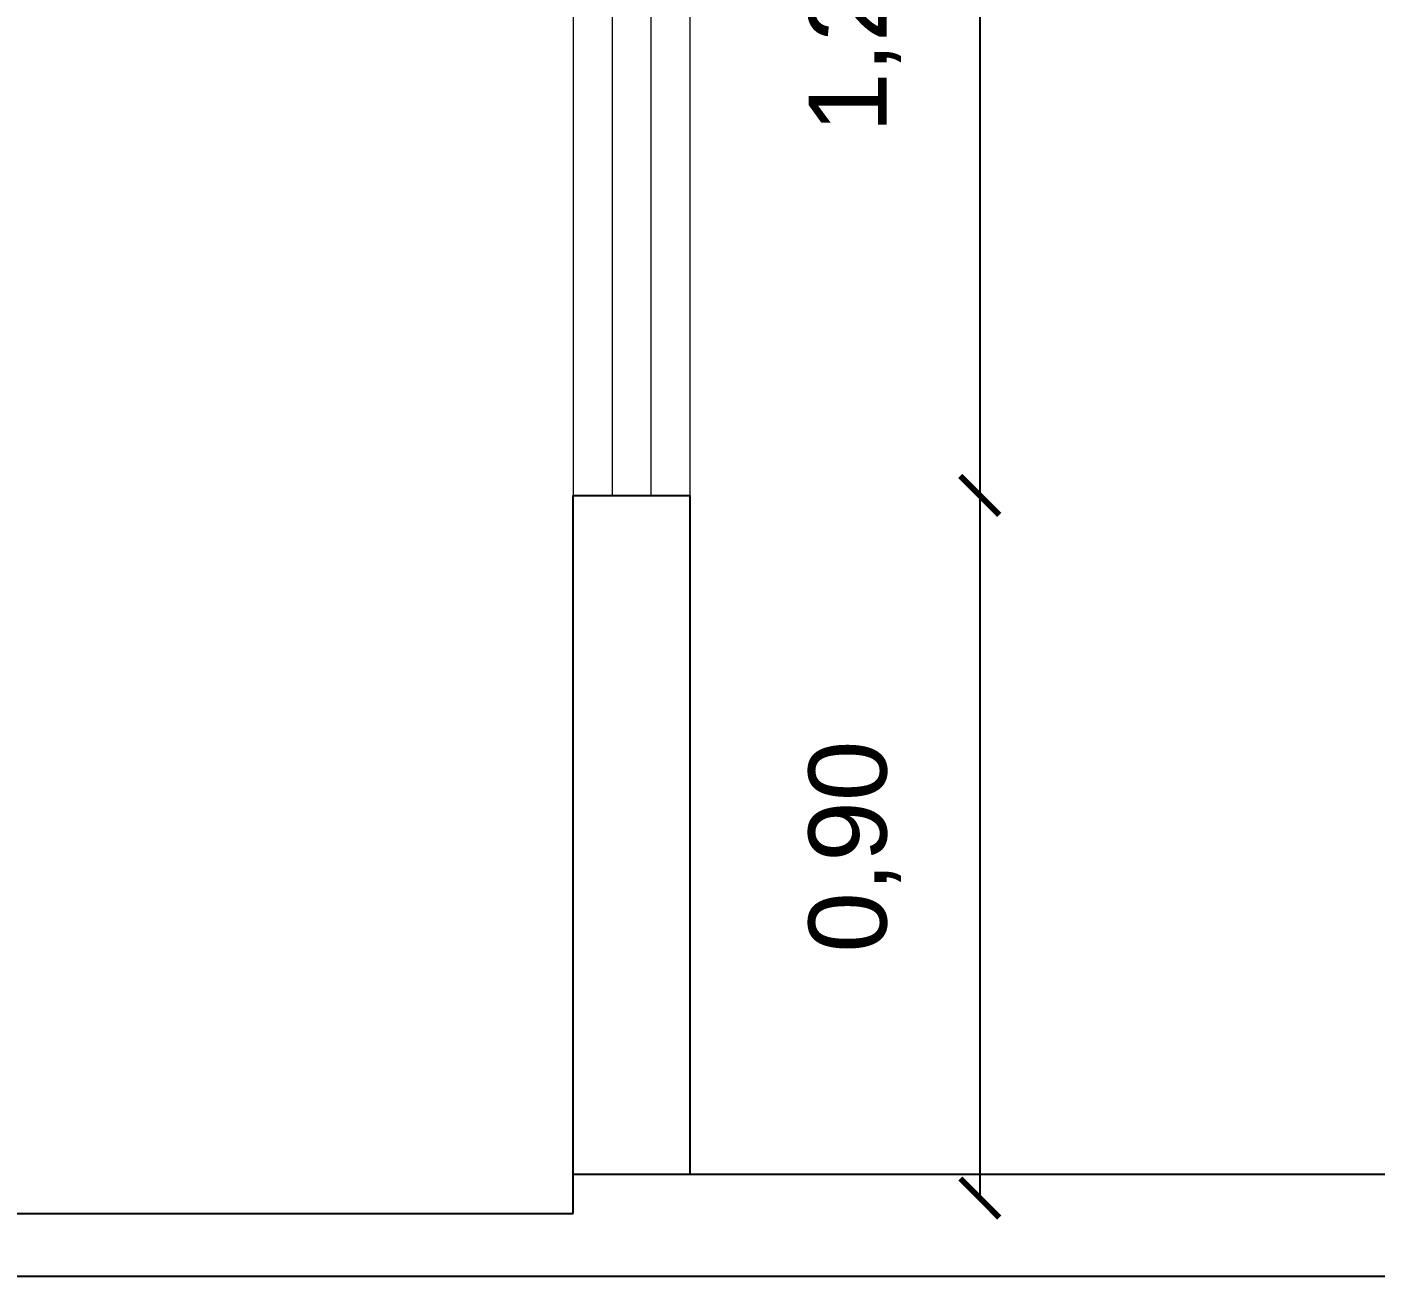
# Model space of a CAD drawing. Header units: millimetres. Extents: x -72 to 470, y 3 to 161.
# Drawn here: x 433.07 to 434.798, y 57.895 to 59.495 of the extents above; entities that cross this region are included whole.
import ezdxf

# ---------------------------------------------------------------- set-up
doc = ezdxf.new("R2010")
doc.units = ezdxf.units.MM
doc.layers.get('0').update_dxf_attribs({"color": 3})
doc.layers.add('COTAS', color=7, linetype='Continuous')
doc.layers.add('LAYER2', color=5, linetype='Continuous')
doc.layers.add('E-Lay-9', color=9, linetype='Continuous', lineweight=9)
doc.layers.add('E-Txt-W', color=7, linetype='Continuous', lineweight=20)
doc.styles.get("Standard").update_dxf_attribs({"font": 'arial.ttf'})
doc.dimstyles.new('ISO-25', dxfattribs={"dimtxt": 0.1, "dimasz": 0.05, "dimexe": 1.25, "dimexo": 0.625, "dimgap": 0.1, "dimtad": 1, "dimzin": 1, "dimtxsty": 'Standard', "dimblk": 'ARCHTICK', "dimcen": 2.5, "dimse1": 1, "dimse2": 1, "dimazin": 3, "dimtfac": 1, "dimtmove": 0, "dimatfit": 3, "dimldrblk": 'ARCHTICK', "dimfxl": 1, "dimarcsym": 0})

# ---------------------------------------------------------------- blocks, each defined once
blk = doc.blocks.new('_ArchTick')
at = {"color": 0, "linetype": 'ByBlock', "const_width": 0.15}
blk.add_lwpolyline([(-0.5, -0.5), (0.5, 0.5)], dxfattribs=at)
blk = doc.blocks.new('*D79')
at = {"layer": 'COTAS', "color": 0, "lineweight": -2, "transparency": 16777216}
blk.add_line((434.2912, 60.0954), (434.2912, 58.8954), dxfattribs=at)
at = {"layer": 'Defpoints', "color": 0, "transparency": 16777216}
for p in [(433.9202, 60.0954), (433.9202, 58.8954), (434.2912, 58.8954)]:
    blk.add_point(p, dxfattribs=at)
at = {"layer": 'COTAS', "color": 0, "lineweight": -2, "transparency": 16777216, "xscale": 0.05, "yscale": 0.05, "zscale": 0.05}
for p, rotation in [((434.2912, 60.0954), 90), ((434.2912, 58.8954), 270)]:
    blk.add_blockref('_ArchTick', p, dxfattribs=dict(at, rotation=rotation))
at = {"layer": 'COTAS', "color": 0, "transparency": 16777216, "insert": (434.1311, 59.4954), "char_height": 0.1, "attachment_point": 5, "rotation": 90}
blk.add_mtext('1,20', dxfattribs=at)
blk = doc.blocks.new('*D80')
at = {"layer": 'COTAS', "color": 0, "lineweight": -2, "transparency": 16777216}
blk.add_line((434.2912, 58.8954), (434.2912, 57.9954), dxfattribs=at)
at = {"layer": 'Defpoints', "color": 0, "transparency": 16777216}
for p in [(433.9202, 58.8954), (433.9202, 57.9954), (434.2912, 57.9954)]:
    blk.add_point(p, dxfattribs=at)
at = {"layer": 'COTAS', "color": 0, "lineweight": -2, "transparency": 16777216, "xscale": 0.05, "yscale": 0.05, "zscale": 0.05}
for p, rotation in [((434.2912, 58.8954), 90), ((434.2912, 57.9954), 270)]:
    blk.add_blockref('_ArchTick', p, dxfattribs=dict(at, rotation=rotation))
at = {"layer": 'COTAS', "color": 0, "transparency": 16777216, "insert": (434.1311, 58.4454), "char_height": 0.1, "attachment_point": 5, "rotation": 90}
blk.add_mtext('0,90', dxfattribs=at)

msp = doc.modelspace()

# ---------------------------------------------------------------- linework, layer by layer
at = {"layer": 'E-Lay-9'}
for p, q in [((433.7702, 60.0954), (433.7702, 58.8954)), ((433.9202, 58.8954), (433.9202, 60.0954))]:
    msp.add_line(p, q, dxfattribs=at)
at = {"layer": 'E-Txt-W'}
for p, q in [((433.8202, 60.0954), (433.8202, 58.8954)), ((433.8702, 58.8954), (433.8702, 60.0954))]:
    msp.add_line(p, q, dxfattribs=at)
at = {"layer": 'LAYER2'}
for p, q in [((433.7702, 57.9754), (433.7702, 58.8954)), ((433.7702, 58.8954), (433.9202, 58.8954)), ((433.9202, 58.0254), (433.9202, 58.8954)), ((440.9202, 58.0254), (433.7702, 58.0254)), ((430.2702, 57.9754), (433.7702, 57.9754)), ((430.2702, 57.8954), (445.7702, 57.8954))]:
    msp.add_line(p, q, dxfattribs=at)

# ---------------------------------------------------------------- dimensions: what is measured, and where the dimension line sits
at = {"layer": 'COTAS'}
for base, p1, p2, picture, middle in [((434.2912, 58.8954), (433.9202, 60.0954), (433.9202, 58.8954), '*D79', (434.1311, 59.4954)), ((434.2912, 57.9954), (433.9202, 58.8954), (433.9202, 57.9954), '*D80', (434.1311, 58.4454))]:
    dim = msp.add_linear_dim(base=base, p1=p1, p2=p2, angle=90, dimstyle='ISO-25', dxfattribs=at)
    dim.commit()
    dim.dimension.update_dxf_attribs({"geometry": picture, "text_midpoint": middle})

doc.saveas('drawing.dxf')
